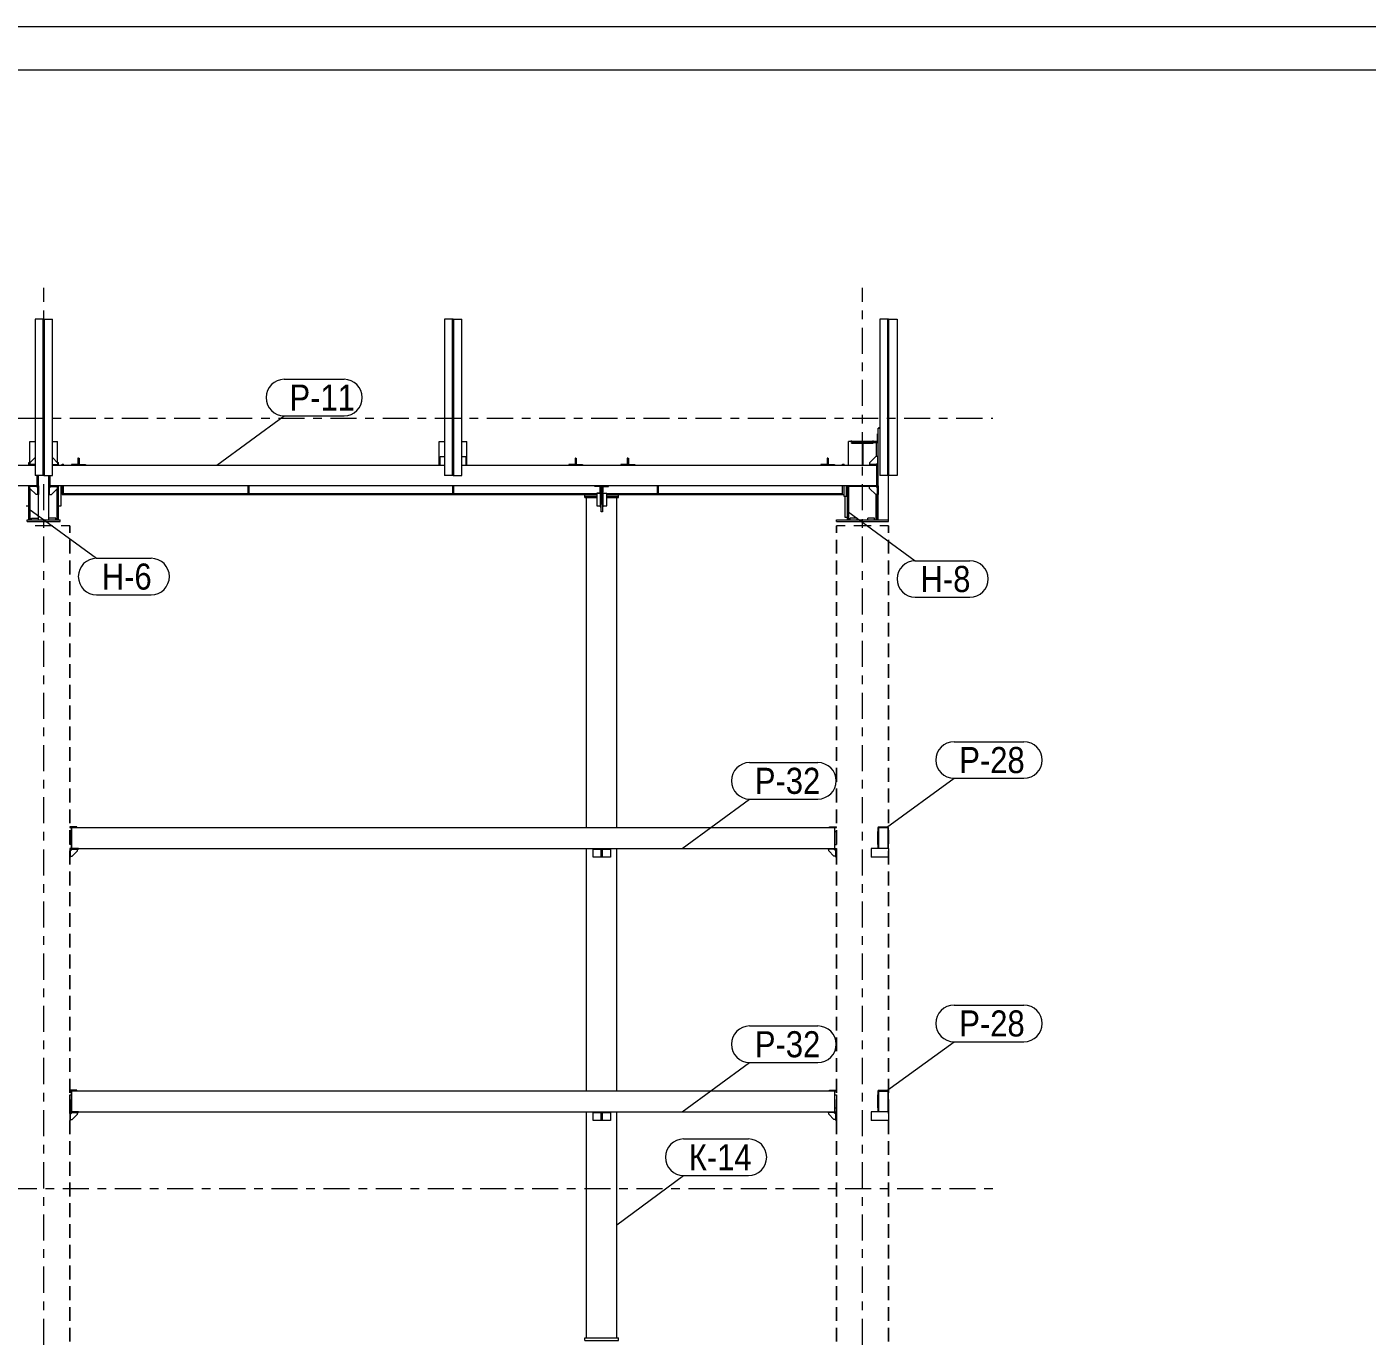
# Model space of a CAD drawing. Header units: millimetres. Extents: x -423 to 766, y -621 to 220.
# Drawn here: x 273.7 to 427.9, y 68.2 to 219.6 of the extents above; entities that cross this region are included whole.
import ezdxf

# ---------------------------------------------------------------- set-up
doc = ezdxf.new("R2010")
doc.units = ezdxf.units.MM
doc.linetypes.add('XKITLINE00', pattern=[0])
doc.linetypes.add('XKITLINE03', pattern=[6, 3, -1, 1, -1])
for name, color, linetype, lineweight in [('DrawingSheet', 5, 'Continuous', 0), ('Part', 2, 'Continuous', 0), ('PartMark', 3, 'Continuous', 0), ('ReferenceModel', 1, 'Continuous', 0), ('S-GRID', 1, 'Continuous', 0)]:
    doc.layers.add(name, color=color, linetype=linetype, lineweight=lineweight)
doc.styles.add('GOST type A', font='ARIAL.TTF')

msp = doc.modelspace()

# ---------------------------------------------------------------- linework, layer by layer
at = {"layer": 'DrawingSheet', "linetype": 'XKITLINE00', "lineweight": 0}
for p, q in [((765.51, 219.62), (-423.49, 219.62)), ((760.51, 214.62), (-403.49, 214.62))]:
    msp.add_line(p, q, dxfattribs=at)
at = {"layer": 'Part', "linetype": 'XKITLINE00', "lineweight": 0}
for p, q in [((275.61, 186), (274.61, 186)), ((274.61, 186), (274.61, 168)), ((275.53, 168), (275.53, 186)), ((275.61, 168), (275.61, 186)), ((275.61, 186), (276.61, 186)), ((275.61, 186), (275.61, 168)), ((275.69, 168), (275.69, 186)), ((276.61, 168), (276.61, 186)), ((322.71, 186), (321.71, 186)), ((321.71, 186), (321.71, 168)), ((322.63, 168), (322.63, 186)), ((322.71, 168), (322.71, 186)), ((322.71, 186), (323.71, 186)), ((322.71, 186), (322.71, 168)), ((322.79, 168), (322.79, 186)), ((323.71, 168), (323.71, 186)), ((372.81, 186), (371.81, 186)), ((371.81, 186), (371.81, 168)), ((372.73, 168), (372.73, 186)), ((372.81, 186), (372.81, 168)), ((372.81, 186), (373.81, 186)), ((373.81, 186), (373.81, 168)), ((371.53, 171.88), (371.53, 172.8)), ((371.53, 172.8), (371.61, 172.8)), ((371.61, 162.9), (371.61, 173.46)), ((371.61, 173.46), (371.81, 173.46)), ((371.81, 173.5), (371.66, 173.5)), ((371.66, 173.5), (371.66, 173.46)), ((274.01, 169.5), (274.01, 171.9)), ((274.01, 171.9), (274.61, 171.9)), ((276.61, 171.9), (277.21, 171.9)), ((277.21, 169.5), (277.21, 171.9)), ((321.11, 169.5), (321.11, 171.9)), ((321.11, 171.9), (321.71, 171.9)), ((323.71, 171.9), (324.31, 171.9)), ((324.31, 169.5), (324.31, 171.9)), ((368.21, 169.2), (368.21, 171.9)), ((371.41, 171.9), (368.21, 171.9)), ((368.56, 171.9), (368.56, 172.03)), ((368.56, 171.72), (368.56, 171.8)), ((368.56, 171.8), (371.06, 171.8)), ((368.56, 171.72), (371.06, 171.72)), ((369.77, 171.72), (369.77, 169.2)), ((369.77, 171.72), (369.85, 171.72)), ((369.85, 171.72), (369.85, 169.2)), ((370.61, 171.8), (370.61, 171.88)), ((370.61, 171.88), (371.53, 171.88)), ((371.06, 171.9), (371.06, 172.03)), ((371.06, 171.8), (371.61, 171.8)), ((371.06, 171.72), (371.06, 171.8)), ((371.41, 171.88), (371.41, 171.9)), ((371.41, 170.2), (371.41, 171.8)), ((274.61, 170.08), (274.01, 169.48)), ((276.61, 170.08), (277.21, 169.48)), ((279.61, 170), (279.54, 170)), ((279.54, 170), (279.54, 169.27)), ((279.61, 169.2), (279.61, 170)), ((279.61, 169.2), (279.61, 170)), ((279.61, 170), (279.68, 170)), ((279.68, 170), (279.68, 169.27)), ((321.21, 170.2), (321.71, 170.2)), ((321.21, 169.2), (321.21, 170.2)), ((323.71, 170.2), (324.21, 170.2)), ((324.21, 169.2), (324.21, 170.2)), ((336.81, 170), (336.74, 170)), ((336.74, 170), (336.74, 169.27)), ((336.81, 169.2), (336.81, 170)), ((336.81, 170), (336.88, 170)), ((336.81, 169.2), (336.81, 170)), ((336.88, 170), (336.88, 169.27)), ((342.81, 170), (342.74, 170)), ((342.74, 170), (342.74, 169.27)), ((342.81, 169.2), (342.81, 170)), ((342.81, 169.2), (342.81, 170)), ((342.81, 170), (342.88, 170)), ((342.88, 170), (342.88, 169.27)), ((365.81, 170), (365.74, 170)), ((365.74, 170), (365.74, 169.27)), ((365.81, 169.2), (365.81, 170)), ((365.81, 170), (365.88, 170)), ((365.81, 169.2), (365.81, 170)), ((365.88, 170), (365.88, 169.27)), ((369.77, 170.66), (369.85, 170.66)), ((371.33, 170.2), (370.61, 169.48)), ((371.53, 170.2), (371.33, 170.2)), ((371.61, 170.2), (371.53, 170.2)), ((371.53, 170.2), (371.53, 169.28)), ((371.61, 169.2), (371.61, 170.2)), ((236.61, 169.2), (274.61, 169.2)), ((273.9, 169.5), (274.03, 169.5)), ((273.9, 169.2), (273.9, 169.5)), ((274.01, 169.48), (274.01, 169.28)), ((274.61, 169.28), (274.01, 169.28)), ((274.01, 169.28), (274.01, 169.2)), ((274.01, 169.2), (274.61, 169.2)), ((276.61, 169.28), (277.21, 169.28)), ((276.61, 169.2), (321.71, 169.2)), ((277.21, 169.2), (276.61, 169.2)), ((277.19, 169.5), (277.32, 169.5)), ((277.21, 169.48), (277.21, 169.28)), ((277.21, 169.28), (277.21, 169.2)), ((277.32, 169.2), (277.32, 169.5)), ((277.73, 169.2), (277.73, 169.3)), ((277.73, 169.3), (277.89, 169.3)), ((277.89, 169.2), (277.89, 169.3)), ((279.54, 169.27), (278.81, 169.27)), ((278.81, 169.27), (278.81, 169.2)), ((279.68, 169.27), (280.41, 169.27)), ((280.41, 169.27), (280.41, 169.2)), ((321.11, 169.5), (321.21, 169.5)), ((321.11, 169.2), (321.11, 169.5)), ((321.21, 169.2), (321.71, 169.2)), ((323.71, 169.2), (371.47, 169.2)), ((323.71, 169.2), (324.21, 169.2)), ((324.21, 169.5), (324.31, 169.5)), ((324.31, 169.2), (324.31, 169.5)), ((336.74, 169.27), (336.01, 169.27)), ((336.01, 169.27), (336.01, 169.2)), ((336.88, 169.27), (337.61, 169.27)), ((337.61, 169.27), (337.61, 169.2)), ((342.74, 169.27), (342.01, 169.27)), ((342.01, 169.27), (342.01, 169.2)), ((342.88, 169.27), (343.61, 169.27)), ((343.61, 169.27), (343.61, 169.2)), ((365.74, 169.27), (365.01, 169.27)), ((365.01, 169.27), (365.01, 169.2)), ((365.88, 169.27), (366.61, 169.27)), ((366.61, 169.27), (366.61, 169.2)), ((367.53, 169.3), (367.69, 169.3)), ((367.53, 169.2), (367.53, 169.3)), ((367.69, 169.2), (367.69, 169.3)), ((370.61, 169.48), (370.61, 169.28)), ((371.53, 169.28), (370.61, 169.28)), ((370.61, 169.28), (370.61, 169.2)), ((370.61, 169.2), (371.61, 169.2)), ((371.38, 169.28), (371.53, 169.43)), ((371.41, 169.28), (371.41, 169.31)), ((371.47, 166.8), (371.47, 169.2)), ((371.51, 169.15), (371.47, 169.15)), ((371.51, 166.85), (371.51, 169.15)), ((371.51, 168.1), (371.52, 168.1)), ((371.52, 168.1), (371.52, 167.8)), ((274.87, 166.8), (156.35, 166.8)), ((273.9, 162.9), (273.9, 166.8)), ((274.01, 166.72), (274.01, 166.8)), ((274.01, 166.8), (275.01, 166.8)), ((274.93, 166.72), (274.01, 166.72)), ((274.01, 166.52), (274.01, 166.72)), ((275.61, 168), (274.61, 168)), ((274.93, 166.57), (274.78, 166.72)), ((274.87, 166.8), (274.87, 168)), ((274.91, 166.85), (274.87, 166.85)), ((274.91, 168), (274.91, 166.85)), ((274.93, 165.8), (274.93, 166.72)), ((275.01, 162.9), (275.01, 168)), ((275.01, 166.8), (275.01, 165.8)), ((275.61, 168), (276.61, 168)), ((276.21, 162.9), (276.21, 168)), ((276.21, 166.8), (276.21, 165.8)), ((277.21, 166.8), (276.21, 166.8)), ((276.29, 166.57), (276.44, 166.72)), ((276.29, 165.8), (276.29, 166.72)), ((276.29, 166.72), (277.21, 166.72)), ((276.31, 168), (276.31, 166.85)), ((276.31, 166.85), (276.35, 166.85)), ((276.35, 166.8), (276.35, 168)), ((371.47, 166.8), (276.35, 166.8)), ((277.21, 166.72), (277.21, 166.8)), ((277.21, 166.52), (277.21, 166.72)), ((277.32, 162.9), (277.32, 166.8)), ((277.62, 164.5), (277.62, 166.8)), ((277.73, 165.8), (277.73, 166.8)), ((277.89, 165.94), (277.89, 166.8)), ((299.08, 166.8), (299.08, 165.95)), ((299.24, 165.95), (299.24, 166.8)), ((322.71, 168), (321.71, 168)), ((322.63, 166.8), (322.63, 165.95)), ((322.71, 168), (323.71, 168)), ((322.79, 165.95), (322.79, 166.8)), ((339.03, 166.72), (339.03, 166.8)), ((339.03, 166.8), (339.73, 166.8)), ((339.65, 166.72), (339.03, 166.72)), ((339.65, 166.1), (339.65, 166.72)), ((339.73, 166.8), (339.73, 166.1)), ((339.89, 166.8), (339.73, 166.8)), ((339.73, 166.8), (339.73, 165.48)), ((339.89, 166.8), (339.89, 165.48)), ((339.89, 166.8), (339.89, 166.1)), ((340.59, 166.8), (339.89, 166.8)), ((339.97, 166.1), (339.97, 166.72)), ((339.97, 166.72), (340.59, 166.72)), ((340.59, 166.72), (340.59, 166.8)), ((346.18, 166.8), (346.18, 165.95)), ((346.34, 165.95), (346.34, 166.8)), ((367.53, 165.94), (367.53, 166.8)), ((367.69, 165.6), (367.69, 166.8)), ((367.99, 166.8), (367.99, 165.6)), ((367.99, 165.6), (367.99, 166.8)), ((368.09, 166.8), (368.09, 165.6)), ((368.1, 162.9), (368.1, 166.8)), ((368.25, 162.9), (368.25, 166.8)), ((368.26, 166.75), (368.26, 166.8)), ((370.61, 166.75), (368.26, 166.75)), ((370.61, 166.72), (370.61, 166.8)), ((370.61, 166.8), (371.61, 166.8)), ((370.61, 166.52), (370.61, 166.72)), ((371.53, 166.72), (370.61, 166.72)), ((371.53, 166.57), (371.38, 166.72)), ((371.47, 166.85), (371.51, 166.85)), ((371.51, 167.8), (371.52, 167.8)), ((371.52, 166.8), (371.52, 167.8)), ((371.52, 166.58), (371.52, 166.72)), ((371.53, 165.8), (371.53, 166.72)), ((371.61, 166.8), (371.61, 165.8)), ((372.81, 168), (371.81, 168)), ((372.81, 162.9), (372.81, 168)), ((373.81, 168), (372.81, 168)), ((274.73, 165.8), (274.01, 166.52)), ((274.05, 162.9), (274.05, 166.48)), ((274.93, 165.8), (274.73, 165.8)), ((275.01, 165.8), (274.93, 165.8)), ((276.21, 165.8), (276.29, 165.8)), ((276.29, 165.8), (276.49, 165.8)), ((276.49, 165.8), (277.21, 166.52)), ((277.17, 162.9), (277.17, 166.48)), ((277.73, 165.8), (277.89, 165.8)), ((277.89, 165.94), (339.23, 165.94)), ((277.89, 165.8), (277.89, 165.94)), ((277.89, 165.8), (337.86, 165.8)), ((299.08, 165.95), (299.24, 165.95)), ((322.63, 165.95), (322.79, 165.95)), ((337.86, 165.64), (337.86, 165.8)), ((337.86, 165.8), (339.23, 165.8)), ((337.86, 165.48), (337.86, 165.64)), ((337.86, 165.64), (339.23, 165.64)), ((337.86, 165.64), (339.23, 165.64)), ((337.86, 165.48), (339.23, 165.48)), ((338.07, 127.5), (338.07, 165.48)), ((339.73, 165.98), (339.23, 165.98)), ((339.23, 165.98), (339.23, 164.53)), ((339.23, 165.96), (339.65, 165.96)), ((339.73, 166.1), (339.65, 166.1)), ((339.65, 165.96), (339.65, 164.4)), ((339.65, 165.83), (339.73, 165.83)), ((339.89, 165.48), (339.73, 165.48)), ((339.73, 164.8), (339.73, 165.48)), ((339.73, 165.03), (339.89, 165.03)), ((339.89, 166.1), (339.97, 166.1)), ((339.89, 165.98), (340.39, 165.98)), ((339.89, 165.83), (339.97, 165.83)), ((339.89, 164.8), (339.89, 165.48)), ((339.97, 164.4), (339.97, 165.96)), ((339.97, 165.96), (340.39, 165.96)), ((340.39, 164.53), (340.39, 165.98)), ((340.39, 165.94), (367.53, 165.94)), ((340.39, 165.8), (341.76, 165.8)), ((340.39, 165.64), (341.76, 165.64)), ((340.39, 165.64), (341.76, 165.64)), ((340.39, 165.48), (341.76, 165.48)), ((341.55, 127.5), (341.55, 165.48)), ((341.76, 165.8), (367.53, 165.8)), ((341.76, 165.64), (341.76, 165.8)), ((341.76, 165.48), (341.76, 165.64)), ((346.18, 165.95), (346.34, 165.95)), ((367.53, 165.8), (367.53, 165.94)), ((367.53, 165.8), (367.69, 165.8)), ((367.99, 165.6), (367.69, 165.6)), ((367.8, 165.6), (367.8, 163.2)), ((368.09, 165.6), (367.99, 165.6)), ((368.09, 165.6), (368.1, 165.6)), ((371.33, 165.8), (370.61, 166.52)), ((371.53, 165.8), (371.33, 165.8)), ((371.37, 162.9), (371.37, 165.8)), ((371.52, 162.9), (371.52, 165.8)), ((371.52, 165.6), (371.61, 165.6)), ((371.61, 165.8), (371.53, 165.8)), ((273.6, 164.5), (273.9, 164.5)), ((277.32, 164.5), (277.62, 164.5)), ((339.23, 164.53), (339.65, 164.53)), ((339.65, 164.4), (339.73, 164.4)), ((339.73, 163.83), (339.73, 164.8)), ((339.73, 164.73), (339.89, 164.73)), ((339.89, 163.83), (339.73, 163.83)), ((339.89, 164.8), (339.89, 163.83)), ((339.89, 164.4), (339.97, 164.4)), ((339.97, 164.53), (340.39, 164.53)), ((273.71, 162.7), (273.71, 162.9)), ((273.71, 162.9), (277.51, 162.9)), ((273.71, 162.7), (277.51, 162.7)), ((274.21, 162.9), (274.21, 163.1)), ((274.21, 163.1), (275.01, 163.1)), ((275.01, 162.9), (276.21, 162.9)), ((277.01, 163.1), (276.21, 163.1)), ((277.01, 162.9), (277.01, 163.1)), ((277.51, 162.7), (277.51, 162.9)), ((366.81, 162.7), (366.81, 162.9)), ((366.81, 162.9), (372.81, 162.9)), ((366.81, 162.7), (372.81, 162.7)), ((367.8, 163.2), (368.1, 163.2)), ((368.41, 162.9), (368.41, 163.1)), ((369.21, 163.1), (368.41, 163.1)), ((369.21, 162.9), (369.21, 163.1)), ((370.41, 162.9), (370.41, 163.1)), ((371.21, 163.1), (370.41, 163.1)), ((371.21, 162.9), (371.21, 163.1)), ((371.52, 163.2), (371.61, 163.2)), ((371.61, 162.9), (372.81, 162.9)), ((372.81, 162.7), (372.81, 162.9)), ((279.41, 127.58), (278.61, 127.58)), ((278.61, 127.58), (278.61, 127.5)), ((278.61, 127.5), (278.81, 127.5)), ((278.61, 127.05), (278.77, 127.05)), ((278.61, 125.55), (278.61, 127.05)), ((278.77, 127.46), (278.77, 125.14)), ((278.77, 127.46), (278.81, 127.46)), ((278.81, 127.5), (278.81, 125.1)), ((278.81, 127.5), (366.61, 127.5)), ((279.41, 127.5), (279.41, 127.58)), ((366.01, 127.5), (366.01, 127.58)), ((366.01, 127.58), (366.81, 127.58)), ((366.61, 127.5), (366.61, 125.1)), ((366.61, 127.5), (366.81, 127.5)), ((366.65, 127.46), (366.61, 127.46)), ((366.65, 125.14), (366.65, 127.46)), ((366.65, 127.05), (366.81, 127.05)), ((366.81, 127.5), (366.81, 127.58)), ((366.81, 127.05), (366.81, 125.55)), ((371.53, 127.05), (371.53, 125.55)), ((371.53, 127.05), (371.61, 127.05)), ((371.61, 127.58), (372.61, 127.58)), ((371.61, 127.58), (371.61, 127.5)), ((371.61, 127.05), (371.61, 127.5)), ((371.61, 127.5), (372.61, 127.5)), ((371.61, 127.05), (371.61, 125.55)), ((372.77, 127.46), (371.65, 127.46)), ((371.65, 127.46), (371.65, 125.14)), ((372.61, 127.58), (372.61, 127.5)), ((372.61, 127.5), (372.81, 127.5)), ((372.77, 125.14), (372.77, 127.46)), ((372.81, 125.1), (372.81, 127.5)), ((278.77, 125.55), (278.61, 125.55)), ((278.61, 125.1), (278.61, 124.1)), ((279.61, 125.1), (278.61, 125.1)), ((278.69, 124.82), (278.89, 125.02)), ((278.69, 124.1), (278.69, 125.02)), ((278.69, 125.02), (279.61, 125.02)), ((278.77, 125.14), (278.81, 125.14)), ((278.81, 125.1), (366.61, 125.1)), ((279.49, 124.82), (279.49, 125.02)), ((279.61, 125.02), (279.61, 125.1)), ((338.07, 97.2), (338.07, 125.1)), ((338.81, 124.1), (338.81, 125.1)), ((338.81, 125.02), (340.81, 125.02)), ((339.76, 124.22), (339.76, 125.02)), ((339.86, 125.02), (339.86, 124.22)), ((340.81, 125.1), (340.81, 124.1)), ((341.55, 97.2), (341.55, 125.1)), ((365.81, 125.02), (365.81, 125.1)), ((365.81, 125.1), (366.81, 125.1)), ((366.73, 125.02), (365.81, 125.02)), ((365.93, 124.82), (365.93, 125.02)), ((366.73, 124.82), (366.53, 125.02)), ((366.61, 125.14), (366.65, 125.14)), ((366.65, 125.55), (366.81, 125.55)), ((366.73, 124.1), (366.73, 125.02)), ((366.81, 125.1), (366.81, 124.1)), ((372.81, 125.1), (370.81, 125.1)), ((370.81, 125.1), (370.81, 124.1)), ((371.53, 125.55), (371.61, 125.55)), ((371.61, 125.1), (371.61, 125.55)), ((371.65, 125.14), (372.77, 125.14)), ((372.81, 125.1), (372.81, 124.1)), ((278.61, 124.1), (278.69, 124.1)), ((278.69, 124.22), (278.89, 124.22)), ((278.89, 124.22), (279.49, 124.82)), ((340.81, 124.1), (338.81, 124.1)), ((339.76, 124.82), (339.86, 124.82)), ((339.86, 124.22), (339.76, 124.22)), ((366.53, 124.22), (365.93, 124.82)), ((366.73, 124.22), (366.53, 124.22)), ((366.81, 124.1), (366.73, 124.1)), ((372.81, 124.1), (370.81, 124.1)), ((279.41, 97.28), (278.61, 97.28)), ((278.61, 97.28), (278.61, 97.2)), ((278.61, 97.2), (278.81, 97.2)), ((278.77, 97.16), (278.77, 94.84)), ((278.77, 97.16), (278.81, 97.16)), ((278.81, 97.2), (278.81, 94.8)), ((278.81, 97.2), (366.61, 97.2)), ((279.41, 97.2), (279.41, 97.28)), ((366.01, 97.2), (366.01, 97.28)), ((366.01, 97.28), (366.81, 97.28)), ((366.61, 97.2), (366.61, 94.8)), ((366.61, 97.2), (366.81, 97.2)), ((366.65, 97.16), (366.61, 97.16)), ((366.65, 94.84), (366.65, 97.16)), ((366.81, 97.2), (366.81, 97.28)), ((371.61, 97.28), (372.61, 97.28)), ((371.61, 97.28), (371.61, 97.2)), ((371.61, 97.2), (372.61, 97.2)), ((371.61, 96.75), (371.61, 97.2)), ((372.77, 97.16), (371.65, 97.16)), ((371.65, 97.16), (371.65, 94.84)), ((372.61, 97.28), (372.61, 97.2)), ((372.61, 97.2), (372.81, 97.2)), ((372.77, 94.84), (372.77, 97.16)), ((372.81, 94.8), (372.81, 97.2)), ((278.61, 96.75), (278.77, 96.75)), ((278.61, 95.25), (278.61, 96.75)), ((366.65, 96.75), (366.81, 96.75)), ((366.81, 96.75), (366.81, 95.25)), ((371.53, 96.75), (371.53, 95.25)), ((371.53, 96.75), (371.61, 96.75)), ((371.61, 96.75), (371.61, 95.25)), ((278.77, 95.25), (278.61, 95.25)), ((278.61, 94.8), (278.61, 93.8)), ((279.61, 94.8), (278.61, 94.8)), ((278.69, 94.52), (278.89, 94.72)), ((278.69, 93.8), (278.69, 94.72)), ((278.69, 94.72), (279.61, 94.72)), ((278.77, 94.84), (278.81, 94.84)), ((278.81, 94.8), (366.61, 94.8)), ((278.89, 93.92), (279.49, 94.52)), ((279.49, 94.52), (279.49, 94.72)), ((279.61, 94.72), (279.61, 94.8)), ((338.07, 68.8), (338.07, 94.8)), ((338.81, 93.8), (338.81, 94.8)), ((338.81, 94.72), (340.81, 94.72)), ((339.76, 93.92), (339.76, 94.72)), ((339.76, 94.52), (339.86, 94.52)), ((339.86, 94.72), (339.86, 93.92)), ((340.81, 94.8), (340.81, 93.8)), ((341.55, 68.8), (341.55, 94.8)), ((365.81, 94.72), (365.81, 94.8)), ((365.81, 94.8), (366.81, 94.8)), ((366.73, 94.72), (365.81, 94.72)), ((365.93, 94.52), (365.93, 94.72)), ((366.53, 93.92), (365.93, 94.52)), ((366.73, 94.52), (366.53, 94.72)), ((366.61, 94.84), (366.65, 94.84)), ((366.65, 95.25), (366.81, 95.25)), ((366.73, 93.8), (366.73, 94.72)), ((366.81, 94.8), (366.81, 93.8)), ((372.81, 94.8), (370.81, 94.8)), ((370.81, 94.8), (370.81, 93.8)), ((371.53, 95.25), (371.61, 95.25)), ((371.61, 94.8), (371.61, 95.25)), ((371.65, 94.84), (372.77, 94.84)), ((372.81, 94.8), (372.81, 93.8)), ((278.61, 93.8), (278.69, 93.8)), ((278.69, 93.92), (278.89, 93.92)), ((340.81, 93.8), (338.81, 93.8)), ((339.86, 93.92), (339.76, 93.92)), ((366.73, 93.92), (366.53, 93.92)), ((366.81, 93.8), (366.73, 93.8)), ((372.81, 93.8), (370.81, 93.8)), ((337.86, 68.5), (337.86, 68.8)), ((337.86, 68.8), (341.76, 68.8)), ((337.86, 68.5), (341.76, 68.5)), ((341.76, 68.5), (341.76, 68.8))]:
    msp.add_line(p, q, dxfattribs=at)
at = {"layer": 'PartMark', "linetype": 'XKITLINE00', "lineweight": 0}
for p, q in [((303.29, 179.07), (310.16, 179.07)), ((295.51, 169.2), (303.29, 174.87)), ((303.29, 174.87), (310.16, 174.87)), ((273.91, 164.16), (281.69, 158.48)), ((368.11, 163.88), (375.89, 158.2)), ((281.69, 158.48), (287.97, 158.48)), ((375.89, 158.2), (382.17, 158.2)), ((281.69, 154.28), (287.97, 154.28)), ((375.89, 154), (382.17, 154)), ((380.35, 137.37), (388.39, 137.37)), ((356.83, 134.98), (364.68, 134.98)), ((372.57, 127.5), (380.35, 133.17)), ((380.35, 133.17), (388.39, 133.17)), ((349.05, 125.1), (356.83, 130.78)), ((356.83, 130.78), (364.68, 130.78)), ((380.35, 107.07), (388.39, 107.07)), ((356.83, 104.68), (364.68, 104.68)), ((372.57, 97.2), (380.35, 102.87)), ((380.35, 102.87), (388.39, 102.87)), ((349.05, 94.8), (356.83, 100.48)), ((356.83, 100.48), (364.68, 100.48)), ((349.23, 91.68), (356.69, 91.68)), ((341.55, 81.8), (349.23, 87.48)), ((349.23, 87.48), (356.69, 87.48))]:
    msp.add_line(p, q, dxfattribs=at)
for centre, start, end in [((303.29, 176.97), 90, 270), ((310.16, 176.97), 270, 90), ((281.69, 156.38), 90, 270), ((287.97, 156.38), 270, 90), ((375.89, 156.1), 90, 270), ((382.17, 156.1), 270, 90), ((380.35, 135.27), 90, 270), ((388.39, 135.27), 270, 90), ((356.83, 132.88), 90, 270), ((364.68, 132.88), 270, 90), ((380.35, 104.97), 90, 270), ((388.39, 104.97), 270, 90), ((356.83, 102.58), 90, 270), ((364.68, 102.58), 270, 90), ((349.23, 89.58), 90, 270), ((356.69, 89.58), 270, 90)]:
    msp.add_arc(centre, 2.1, start, end, dxfattribs=at)
at = {"layer": 'ReferenceModel', "linetype": 'XKITLINE00', "lineweight": 0}
for p, q in [((276.61, 162.2), (274.61, 162.2)), ((276.61, 162.2), (274.61, 162.2)), ((276.61, 162.2), (274.61, 162.2)), ((278.61, 162.2), (277.61, 162.2)), ((278.61, 162.2), (277.61, 162.2)), ((278.61, 162.2), (277.61, 162.2)), ((278.61, 162.2), (278.61, 161.4)), ((278.61, 161.4), (278.61, 162.2)), ((278.61, 162.2), (278.61, 161.4)), ((367.81, 162.2), (366.81, 162.2)), ((367.81, 162.2), (366.81, 162.2)), ((366.81, 162.2), (366.81, 161.4)), ((366.81, 161.4), (366.81, 162.2)), ((367.81, 162.2), (366.81, 162.2)), ((366.81, 162.2), (366.81, 161.4)), ((370.81, 162.2), (368.81, 162.2)), ((370.81, 162.2), (368.81, 162.2)), ((370.81, 162.2), (368.81, 162.2)), ((372.81, 162.2), (371.81, 162.2)), ((372.81, 162.2), (371.81, 162.2)), ((372.81, 162.2), (371.81, 162.2)), ((372.81, 162.2), (372.81, 161.4)), ((372.81, 161.4), (372.81, 162.2)), ((372.81, 162.2), (372.81, 161.4)), ((278.61, 160.61), (278.61, 159.02)), ((278.61, 159.02), (278.61, 160.61)), ((278.61, 160.61), (278.61, 159.02)), ((366.81, 160.61), (366.81, 159.02)), ((366.81, 159.02), (366.81, 160.61)), ((366.81, 160.61), (366.81, 159.02)), ((372.81, 160.61), (372.81, 159.02)), ((372.81, 159.02), (372.81, 160.61)), ((372.81, 160.61), (372.81, 159.02)), ((278.61, 158.22), (278.61, 156.63)), ((278.61, 156.63), (278.61, 158.22)), ((278.61, 158.22), (278.61, 156.63)), ((366.81, 158.22), (366.81, 156.63)), ((366.81, 156.63), (366.81, 158.22)), ((366.81, 158.22), (366.81, 156.63)), ((372.81, 158.22), (372.81, 156.63)), ((372.81, 156.63), (372.81, 158.22)), ((372.81, 158.22), (372.81, 156.63)), ((278.61, 155.84), (278.61, 154.25)), ((278.61, 154.25), (278.61, 155.84)), ((278.61, 155.84), (278.61, 154.25)), ((366.81, 155.84), (366.81, 154.25)), ((366.81, 154.25), (366.81, 155.84)), ((366.81, 155.84), (366.81, 154.25)), ((372.81, 155.84), (372.81, 154.25)), ((372.81, 154.25), (372.81, 155.84)), ((372.81, 155.84), (372.81, 154.25)), ((278.61, 153.45), (278.61, 151.86)), ((278.61, 151.86), (278.61, 153.45)), ((278.61, 153.45), (278.61, 151.86)), ((366.81, 153.45), (366.81, 151.86)), ((366.81, 151.86), (366.81, 153.45)), ((366.81, 153.45), (366.81, 151.86)), ((372.81, 153.45), (372.81, 151.86)), ((372.81, 151.86), (372.81, 153.45)), ((372.81, 153.45), (372.81, 151.86)), ((278.61, 151.07), (278.61, 149.48)), ((278.61, 149.48), (278.61, 151.07)), ((278.61, 151.07), (278.61, 149.48)), ((366.81, 151.07), (366.81, 149.48)), ((366.81, 149.48), (366.81, 151.07)), ((366.81, 151.07), (366.81, 149.48)), ((372.81, 151.07), (372.81, 149.48)), ((372.81, 149.48), (372.81, 151.07)), ((372.81, 151.07), (372.81, 149.48)), ((278.61, 148.68), (278.61, 147.09)), ((278.61, 147.09), (278.61, 148.68)), ((278.61, 148.68), (278.61, 147.09)), ((366.81, 148.68), (366.81, 147.09)), ((366.81, 147.09), (366.81, 148.68)), ((366.81, 148.68), (366.81, 147.09)), ((372.81, 148.68), (372.81, 147.09)), ((372.81, 147.09), (372.81, 148.68)), ((372.81, 148.68), (372.81, 147.09)), ((278.61, 146.3), (278.61, 144.71)), ((278.61, 144.71), (278.61, 146.3)), ((278.61, 146.3), (278.61, 144.71)), ((366.81, 146.3), (366.81, 144.71)), ((366.81, 144.71), (366.81, 146.3)), ((366.81, 146.3), (366.81, 144.71)), ((372.81, 146.3), (372.81, 144.71)), ((372.81, 144.71), (372.81, 146.3)), ((372.81, 146.3), (372.81, 144.71)), ((278.61, 143.91), (278.61, 142.32)), ((278.61, 142.32), (278.61, 143.91)), ((278.61, 143.91), (278.61, 142.32)), ((366.81, 143.91), (366.81, 142.32)), ((366.81, 142.32), (366.81, 143.91)), ((366.81, 143.91), (366.81, 142.32)), ((372.81, 143.91), (372.81, 142.32)), ((372.81, 142.32), (372.81, 143.91)), ((372.81, 143.91), (372.81, 142.32)), ((278.61, 141.53), (278.61, 139.94)), ((278.61, 139.94), (278.61, 141.53)), ((278.61, 141.53), (278.61, 139.94)), ((366.81, 141.53), (366.81, 139.94)), ((366.81, 139.94), (366.81, 141.53)), ((366.81, 141.53), (366.81, 139.94)), ((372.81, 141.53), (372.81, 139.94)), ((372.81, 139.94), (372.81, 141.53)), ((372.81, 141.53), (372.81, 139.94)), ((278.61, 139.14), (278.61, 137.55)), ((278.61, 137.55), (278.61, 139.14)), ((278.61, 139.14), (278.61, 137.55)), ((366.81, 139.14), (366.81, 137.55)), ((366.81, 137.55), (366.81, 139.14)), ((366.81, 139.14), (366.81, 137.55)), ((372.81, 139.14), (372.81, 137.55)), ((372.81, 137.55), (372.81, 139.14)), ((372.81, 139.14), (372.81, 137.55)), ((278.61, 136.76), (278.61, 135.17)), ((278.61, 135.17), (278.61, 136.76)), ((278.61, 136.76), (278.61, 135.17)), ((366.81, 136.76), (366.81, 135.17)), ((366.81, 135.17), (366.81, 136.76)), ((366.81, 136.76), (366.81, 135.17)), ((372.81, 136.76), (372.81, 135.17)), ((372.81, 135.17), (372.81, 136.76)), ((372.81, 136.76), (372.81, 135.17)), ((278.61, 134.37), (278.61, 132.78)), ((278.61, 132.78), (278.61, 134.37)), ((278.61, 134.37), (278.61, 132.78)), ((366.81, 134.37), (366.81, 132.78)), ((366.81, 132.78), (366.81, 134.37)), ((366.81, 134.37), (366.81, 132.78)), ((372.81, 134.37), (372.81, 132.78)), ((372.81, 132.78), (372.81, 134.37)), ((372.81, 134.37), (372.81, 132.78)), ((278.61, 131.99), (278.61, 130.4)), ((278.61, 130.4), (278.61, 131.99)), ((278.61, 131.99), (278.61, 130.4)), ((366.81, 131.99), (366.81, 130.4)), ((366.81, 130.4), (366.81, 131.99)), ((366.81, 131.99), (366.81, 130.4)), ((372.81, 131.99), (372.81, 130.4)), ((372.81, 130.4), (372.81, 131.99)), ((372.81, 131.99), (372.81, 130.4)), ((278.61, 129.6), (278.61, 128.01)), ((278.61, 128.01), (278.61, 129.6)), ((278.61, 129.6), (278.61, 128.01)), ((366.81, 129.6), (366.81, 128.01)), ((366.81, 128.01), (366.81, 129.6)), ((366.81, 129.6), (366.81, 128.01)), ((372.81, 129.6), (372.81, 128.01)), ((372.81, 128.01), (372.81, 129.6)), ((372.81, 129.6), (372.81, 128.01)), ((278.61, 127.22), (278.61, 125.63)), ((278.61, 125.63), (278.61, 127.22)), ((278.61, 127.22), (278.61, 125.63)), ((366.81, 127.22), (366.81, 125.63)), ((366.81, 125.63), (366.81, 127.22)), ((366.81, 127.22), (366.81, 125.63)), ((372.81, 127.22), (372.81, 125.63)), ((372.81, 125.63), (372.81, 127.22)), ((372.81, 127.22), (372.81, 125.63)), ((278.61, 124.83), (278.61, 123.24)), ((278.61, 123.24), (278.61, 124.83)), ((278.61, 124.83), (278.61, 123.24)), ((366.81, 124.83), (366.81, 123.24)), ((366.81, 123.24), (366.81, 124.83)), ((366.81, 124.83), (366.81, 123.24)), ((372.81, 124.83), (372.81, 123.24)), ((372.81, 123.24), (372.81, 124.83)), ((372.81, 124.83), (372.81, 123.24)), ((278.61, 122.45), (278.61, 120.85)), ((278.61, 120.85), (278.61, 122.45)), ((278.61, 122.45), (278.61, 120.85)), ((366.81, 122.45), (366.81, 120.85)), ((366.81, 120.85), (366.81, 122.45)), ((366.81, 122.45), (366.81, 120.85)), ((372.81, 122.45), (372.81, 120.85)), ((372.81, 120.85), (372.81, 122.45)), ((372.81, 122.45), (372.81, 120.85)), ((278.61, 120.06), (278.61, 118.47)), ((278.61, 118.47), (278.61, 120.06)), ((278.61, 120.06), (278.61, 118.47)), ((366.81, 120.06), (366.81, 118.47)), ((366.81, 118.47), (366.81, 120.06)), ((366.81, 120.06), (366.81, 118.47)), ((372.81, 120.06), (372.81, 118.47)), ((372.81, 118.47), (372.81, 120.06)), ((372.81, 120.06), (372.81, 118.47)), ((278.61, 117.67), (278.61, 116.08)), ((278.61, 116.08), (278.61, 117.67)), ((278.61, 117.67), (278.61, 116.08)), ((366.81, 117.67), (366.81, 116.08)), ((366.81, 116.08), (366.81, 117.67)), ((366.81, 117.67), (366.81, 116.08)), ((372.81, 117.67), (372.81, 116.08)), ((372.81, 116.08), (372.81, 117.67)), ((372.81, 117.67), (372.81, 116.08)), ((278.61, 115.29), (278.61, 113.7)), ((278.61, 113.7), (278.61, 115.29)), ((278.61, 115.29), (278.61, 113.7)), ((366.81, 115.29), (366.81, 113.7)), ((366.81, 113.7), (366.81, 115.29)), ((366.81, 115.29), (366.81, 113.7)), ((372.81, 115.29), (372.81, 113.7)), ((372.81, 113.7), (372.81, 115.29)), ((372.81, 115.29), (372.81, 113.7)), ((278.61, 112.9), (278.61, 111.31)), ((278.61, 111.31), (278.61, 112.9)), ((278.61, 112.9), (278.61, 111.31)), ((366.81, 112.9), (366.81, 111.31)), ((366.81, 111.31), (366.81, 112.9)), ((366.81, 112.9), (366.81, 111.31)), ((372.81, 112.9), (372.81, 111.31)), ((372.81, 111.31), (372.81, 112.9)), ((372.81, 112.9), (372.81, 111.31)), ((278.61, 110.52), (278.61, 108.93)), ((278.61, 108.93), (278.61, 110.52)), ((278.61, 110.52), (278.61, 108.93)), ((366.81, 110.52), (366.81, 108.93)), ((366.81, 108.93), (366.81, 110.52)), ((366.81, 110.52), (366.81, 108.93)), ((372.81, 110.52), (372.81, 108.93)), ((372.81, 108.93), (372.81, 110.52)), ((372.81, 110.52), (372.81, 108.93)), ((278.61, 108.13), (278.61, 106.54)), ((278.61, 106.54), (278.61, 108.13)), ((278.61, 108.13), (278.61, 106.54)), ((366.81, 108.13), (366.81, 106.54)), ((366.81, 106.54), (366.81, 108.13)), ((366.81, 108.13), (366.81, 106.54)), ((372.81, 108.13), (372.81, 106.54)), ((372.81, 106.54), (372.81, 108.13)), ((372.81, 108.13), (372.81, 106.54)), ((278.61, 105.75), (278.61, 104.16)), ((278.61, 104.16), (278.61, 105.75)), ((278.61, 105.75), (278.61, 104.16)), ((366.81, 105.75), (366.81, 104.16)), ((366.81, 104.16), (366.81, 105.75)), ((366.81, 105.75), (366.81, 104.16)), ((372.81, 105.75), (372.81, 104.16)), ((372.81, 104.16), (372.81, 105.75)), ((372.81, 105.75), (372.81, 104.16)), ((278.61, 103.36), (278.61, 101.77)), ((278.61, 101.77), (278.61, 103.36)), ((278.61, 103.36), (278.61, 101.77)), ((366.81, 103.36), (366.81, 101.77)), ((366.81, 101.77), (366.81, 103.36)), ((366.81, 103.36), (366.81, 101.77)), ((372.81, 103.36), (372.81, 101.77)), ((372.81, 101.77), (372.81, 103.36)), ((372.81, 103.36), (372.81, 101.77)), ((278.61, 100.98), (278.61, 99.39)), ((278.61, 99.39), (278.61, 100.98)), ((278.61, 100.98), (278.61, 99.39)), ((366.81, 100.98), (366.81, 99.39)), ((366.81, 99.39), (366.81, 100.98)), ((366.81, 100.98), (366.81, 99.39)), ((372.81, 100.98), (372.81, 99.39)), ((372.81, 99.39), (372.81, 100.98)), ((372.81, 100.98), (372.81, 99.39)), ((278.61, 98.59), (278.61, 97)), ((278.61, 97), (278.61, 98.59)), ((278.61, 98.59), (278.61, 97)), ((366.81, 98.59), (366.81, 97)), ((366.81, 97), (366.81, 98.59)), ((366.81, 98.59), (366.81, 97)), ((372.81, 98.59), (372.81, 97)), ((372.81, 97), (372.81, 98.59)), ((372.81, 98.59), (372.81, 97)), ((278.61, 96.21), (278.61, 94.62)), ((278.61, 94.62), (278.61, 96.21)), ((278.61, 96.21), (278.61, 94.62)), ((366.81, 96.21), (366.81, 94.62)), ((366.81, 94.62), (366.81, 96.21)), ((366.81, 96.21), (366.81, 94.62)), ((372.81, 96.21), (372.81, 94.62)), ((372.81, 94.62), (372.81, 96.21)), ((372.81, 96.21), (372.81, 94.62)), ((278.61, 93.82), (278.61, 92.23)), ((278.61, 92.23), (278.61, 93.82)), ((278.61, 93.82), (278.61, 92.23)), ((366.81, 93.82), (366.81, 92.23)), ((366.81, 92.23), (366.81, 93.82)), ((366.81, 93.82), (366.81, 92.23)), ((372.81, 93.82), (372.81, 92.23)), ((372.81, 92.23), (372.81, 93.82)), ((372.81, 93.82), (372.81, 92.23)), ((278.61, 91.44), (278.61, 89.85)), ((278.61, 89.85), (278.61, 91.44)), ((278.61, 91.44), (278.61, 89.85)), ((366.81, 91.44), (366.81, 89.85)), ((366.81, 89.85), (366.81, 91.44)), ((366.81, 91.44), (366.81, 89.85)), ((372.81, 91.44), (372.81, 89.85)), ((372.81, 89.85), (372.81, 91.44)), ((372.81, 91.44), (372.81, 89.85)), ((278.61, 89.05), (278.61, 87.46)), ((278.61, 87.46), (278.61, 89.05)), ((278.61, 89.05), (278.61, 87.46)), ((366.81, 89.05), (366.81, 87.46)), ((366.81, 87.46), (366.81, 89.05)), ((366.81, 89.05), (366.81, 87.46)), ((372.81, 89.05), (372.81, 87.46)), ((372.81, 87.46), (372.81, 89.05)), ((372.81, 89.05), (372.81, 87.46)), ((278.61, 86.67), (278.61, 85.08)), ((278.61, 85.08), (278.61, 86.67)), ((278.61, 86.67), (278.61, 85.08)), ((366.81, 86.67), (366.81, 85.08)), ((366.81, 85.08), (366.81, 86.67)), ((366.81, 86.67), (366.81, 85.08)), ((372.81, 86.67), (372.81, 85.08)), ((372.81, 85.08), (372.81, 86.67)), ((372.81, 86.67), (372.81, 85.08)), ((278.61, 84.28), (278.61, 82.69)), ((278.61, 82.69), (278.61, 84.28)), ((278.61, 84.28), (278.61, 82.69)), ((366.81, 84.28), (366.81, 82.69)), ((366.81, 82.69), (366.81, 84.28)), ((366.81, 84.28), (366.81, 82.69)), ((372.81, 84.28), (372.81, 82.69)), ((372.81, 82.69), (372.81, 84.28)), ((372.81, 84.28), (372.81, 82.69)), ((278.61, 81.9), (278.61, 80.3)), ((278.61, 80.3), (278.61, 81.9)), ((278.61, 81.9), (278.61, 80.3)), ((366.81, 81.9), (366.81, 80.3)), ((366.81, 80.3), (366.81, 81.9)), ((366.81, 81.9), (366.81, 80.3)), ((372.81, 81.9), (372.81, 80.3)), ((372.81, 80.3), (372.81, 81.9)), ((372.81, 81.9), (372.81, 80.3)), ((278.61, 79.51), (278.61, 77.92)), ((278.61, 77.92), (278.61, 79.51)), ((278.61, 79.51), (278.61, 77.92)), ((366.81, 79.51), (366.81, 77.92)), ((366.81, 77.92), (366.81, 79.51)), ((366.81, 79.51), (366.81, 77.92)), ((372.81, 79.51), (372.81, 77.92)), ((372.81, 77.92), (372.81, 79.51)), ((372.81, 79.51), (372.81, 77.92)), ((278.61, 77.12), (278.61, 75.53)), ((278.61, 75.53), (278.61, 77.12)), ((278.61, 77.12), (278.61, 75.53)), ((366.81, 77.12), (366.81, 75.53)), ((366.81, 75.53), (366.81, 77.12)), ((366.81, 77.12), (366.81, 75.53)), ((372.81, 77.12), (372.81, 75.53)), ((372.81, 75.53), (372.81, 77.12)), ((372.81, 77.12), (372.81, 75.53)), ((278.61, 74.74), (278.61, 73.15)), ((278.61, 73.15), (278.61, 74.74)), ((278.61, 74.74), (278.61, 73.15)), ((366.81, 74.74), (366.81, 73.15)), ((366.81, 73.15), (366.81, 74.74)), ((366.81, 74.74), (366.81, 73.15)), ((372.81, 74.74), (372.81, 73.15)), ((372.81, 73.15), (372.81, 74.74)), ((372.81, 74.74), (372.81, 73.15)), ((278.61, 72.35), (278.61, 70.76)), ((278.61, 70.76), (278.61, 72.35)), ((278.61, 72.35), (278.61, 70.76)), ((366.81, 72.35), (366.81, 70.76)), ((366.81, 70.76), (366.81, 72.35)), ((366.81, 72.35), (366.81, 70.76)), ((372.81, 72.35), (372.81, 70.76)), ((372.81, 70.76), (372.81, 72.35)), ((372.81, 72.35), (372.81, 70.76)), ((278.61, 69.97), (278.61, 68.38)), ((278.61, 68.38), (278.61, 69.97)), ((278.61, 69.97), (278.61, 68.38)), ((366.81, 69.97), (366.81, 68.38)), ((366.81, 68.38), (366.81, 69.97)), ((366.81, 69.97), (366.81, 68.38)), ((372.81, 69.97), (372.81, 68.38)), ((372.81, 68.38), (372.81, 69.97)), ((372.81, 69.97), (372.81, 68.38))]:
    msp.add_line(p, q, dxfattribs=at)
at = {"layer": 'S-GRID', "linetype": 'XKITLINE03', "lineweight": 0}
for p, q in [((275.61, -10), (275.61, 189.6)), ((369.81, -10), (369.81, 189.6)), ((-381.39, 174.6), (384.81, 174.6)), ((1.81, 86), (384.81, 86))]:
    msp.add_line(p, q, dxfattribs=at)

# ---------------------------------------------------------------- texts
at = {"layer": 'PartMark', "style": 'GOST type A', "width": 0.85}
for s, p in [('Р-11', (303.89, 175.47)), ('Н-6', (282.29, 154.88)), ('Н-8', (376.49, 154.6)), ('Р-28', (380.95, 133.77)), ('Р-32', (357.43, 131.38)), ('Р-28', (380.95, 103.47)), ('Р-32', (357.43, 101.08)), ('К-14', (349.83, 88.08))]:
    msp.add_text(s, height=3, dxfattribs=at).set_placement(p)

doc.saveas('drawing.dxf')
